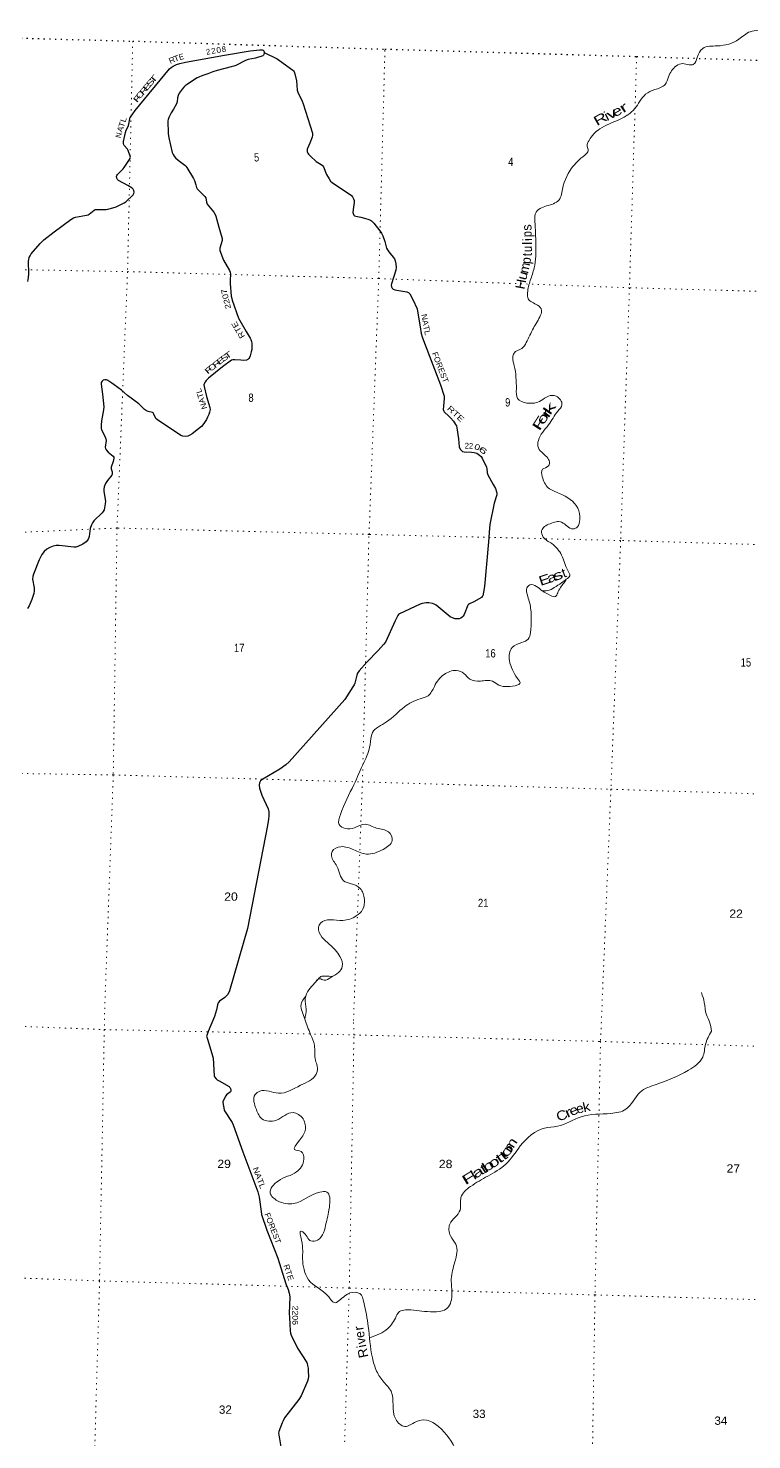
# Model space of a CAD drawing. Header units: feet. Extents: x -751810 to -497223, y -177792 to 12311.
# Drawn here: x -683645 to -668359, y -44587 to -14780 of the extents above; entities that cross this region are included whole.
import ezdxf
from ezdxf.enums import TextEntityAlignment as Align

# ---------------------------------------------------------------- set-up
doc = ezdxf.new("R2010")
doc.units = ezdxf.units.FT
doc.header["$LTSCALE"] = 80
doc.linetypes.add('DOTTED', pattern=[1.5, 0.3, -1.2])
for name, color, linetype, lineweight in [('29', 7, 'Continuous', 25), ('39', 7, 'Continuous', 13), ('6', 7, 'DOTTED', 25), ('7', 7, 'DOTTED', 13)]:
    doc.layers.add(name, color=color, linetype=linetype, lineweight=lineweight)
doc.layers.add('30', color=7, linetype='Continuous')
doc.layers.add('41', color=7, linetype='Continuous')

msp = doc.modelspace()

# ---------------------------------------------------------------- linework, layer by layer
at = {"layer": '29'}
for points in [[(-683654.44, -20127.46), (-683638.63, -20042.43), (-683635.59, -19966.79), (-683639.65, -19702.29), (-683634.68, -19662.77), (-683624.8, -19619.27), (-683607.01, -19583.68), (-683580.65, -19543.82), (-683395.56, -19324.64), (-683312.78, -19251.36), (-683098.81, -19081.48), (-682743.45, -18818.43), (-682688.12, -18782.84), (-682647.58, -18768.45), (-682413.52, -18731.35), (-682380.83, -18721.54), (-682355.14, -18705.73), (-682250.41, -18620.7), (-682233.17, -18610.54), (-682187.17, -18604.88), (-682042.39, -18610.21), (-681999.44, -18608.83), (-681963.87, -18602.9), (-681859.14, -18575.22), (-681787.54, -18549.7), (-681705, -18509.96), (-681620.03, -18466.46), (-681583.53, -18443.62), (-681430.65, -18301.96), (-681411.55, -18270.7), (-681405.62, -18239.06), (-681411.55, -18203.47), (-681428.86, -18175.83), (-681451.07, -18157.99), (-681541.04, -18100.39), (-681736.71, -17996.42), (-681757.37, -17976.07), (-681773.18, -17948.39), (-681777.13, -17912.8), (-681773.18, -17891.04), (-681758.92, -17867.57), (-681642.75, -17750.65), (-681620.03, -17723.5), (-681493.56, -17533.15), (-681488.13, -17518.32), (-681485.66, -17503.48), (-681488.16, -17479.07), (-681535.56, -17359.14), (-681550.08, -17335.02), (-681615.09, -17258.29), (-681624.48, -17241.48), (-681630.84, -17216.44), (-681633.37, -17194.03), (-681632.38, -17169.31), (-681591.67, -16983.27), (-681574.09, -16934.99), (-681535.52, -16852.76), (-681520.74, -16806.46), (-681500.54, -16691.56), (-681497.02, -16673.97), (-681487.14, -16656.18), (-681382.81, -16516.81), (-680659.57, -15641.06), (-680624, -15612.03), (-680585.05, -15584.42), (-680511.36, -15548.75), (-680442.77, -15525.1), (-680321.88, -15496.89), (-679498.11, -15349.17), (-678957.23, -15259.12), (-678753.68, -15235.14), (-678703.8, -15236.4), (-678681.58, -15241.29), (-678665.26, -15260.13), (-678661.02, -15291.98)], [(-678661.02, -15291.98), (-678666.26, -15335.27), (-678677.12, -15351.09), (-678689.33, -15365.24), (-678841.38, -15412.79), (-679001.2, -15444.03), (-679053.79, -15464.55), (-679262.05, -15566.63), (-679301.57, -15580.47), (-679361.03, -15597.6), (-679650.53, -15675.11), (-679743.24, -15703.06), (-679851.32, -15741.23), (-679978.39, -15786.11), (-680043.61, -15813.8), (-680076.86, -15828.65), (-680114.75, -15851.37), (-680290.62, -15966.06), (-680330.14, -15993.74), (-680359.83, -16022.52), (-680396.34, -16066.9), (-680453.65, -16153.91), (-680477.37, -16197.41), (-680493.11, -16246.88), (-680497.13, -16335.83), (-680511.02, -16374.53), (-680576.86, -16486.76)], [(-678661.02, -15291.98), (-678383.85, -15426.17), (-678334.75, -15459.92), (-678055.82, -15663.46), (-678038.03, -15683.23), (-678028.77, -15701.37), (-678012.34, -15746.51), (-677980.33, -15893.08), (-677961.96, -16090.58), (-677951.35, -16130.28), (-677855.24, -16321.94), (-677836.27, -16376.06), (-677640.84, -16996.24), (-677639.39, -17038.87), (-677644.79, -17079.29), (-677692.62, -17205.52), (-677749.53, -17332.4), (-677755.45, -17364.04), (-677752.4, -17390.01), (-677739.64, -17419.41), (-677723.84, -17439.18), (-677682.83, -17480.21), (-677559.81, -17596.03), (-677453.11, -17656.7), (-677431.7, -17675.96), (-677407.66, -17710.09), (-677343.14, -17868.87), (-677290.07, -17963.2), (-677258.46, -18006.7), (-677223.76, -18038.66), (-677044.57, -18156.16), (-676844.35, -18293.27)], [(-680576.86, -16486.76), (-680625.34, -16569.41), (-680675.97, -16662.1), (-680691.78, -16707.58), (-680698.62, -16735.47), (-680685.85, -17004.19), (-680673.38, -17096.74), (-680600.89, -17407.57), (-680585.45, -17443.85), (-680565.32, -17480.74), (-680535.67, -17514.35), (-680480.62, -17563.14), (-680337.36, -17673.56), (-680318.3, -17696.27), (-680296.57, -17720), (-680153.08, -17955.45), (-680133.54, -17996.84), (-680107.11, -18084.22)], [(-680107.11, -18084.22), (-680088.54, -18145.64), (-680073.28, -18174.81), (-680064.38, -18188.65), (-679915.41, -18331.05), (-679893.45, -18364.64), (-679875.67, -18455.6), (-679862.18, -18496.87), (-679723.51, -18665.2), (-679698.04, -18714.07), (-679683.99, -18750.23), (-679617.74, -18980.84), (-679548.63, -19218.87), (-679546.65, -19242.6), (-679547.82, -19259.32), (-679594.08, -19424.52), (-679598.03, -19450.23), (-679594.53, -19476.24), (-679522.32, -19678.68), (-679391.54, -19897.12), (-679379.4, -19933.29), (-679373.75, -19970.28), (-679381.66, -20102.77), (-679380.45, -20167.6), (-679354.98, -20438.93), (-679343.13, -20488.37), (-679334.84, -20519.46), (-679199.86, -20899.67), (-679175.28, -20954.83), (-679039.59, -21183.2), (-678956.82, -21326.53)], [(-676844.35, -18293.27), (-676818.31, -18311.11), (-676791.11, -18342.86), (-676773.32, -18380.43), (-676757.51, -18419.98), (-676756.51, -18459.16), (-676783.05, -18606.58), (-676784.19, -18669.14), (-676780.24, -18694.85), (-676768.38, -18724.51), (-676752.93, -18739.67), (-676722.93, -18752.19), (-676619.35, -18771.69), (-676543.11, -18791.74), (-676448.25, -18819.42), (-676416.63, -18833.26), (-676390.8, -18850.6), (-676341.54, -18898.52), (-676216.27, -19056.08), (-676182.46, -19110.11), (-676156.77, -19165.48), (-676108.67, -19283.61), (-676073.78, -19426.5), (-676057.81, -19461.38), (-676030.3, -19501.64), (-675908.88, -19650.08), (-675891.97, -19693.45), (-675881.1, -19752.77), (-675875.18, -19833.85), (-675881.96, -19889.22), (-675972.01, -20177.92), (-675975.82, -20204.88), (-675972.01, -20243.17), (-675958.17, -20266.9), (-675948.29, -20274.81), (-675932.48, -20288.65), (-675898.47, -20303.32), (-675646.82, -20348.87), (-675632.11, -20351.94), (-675614.33, -20363.8), (-675586.66, -20391.49), (-675523.13, -20508.78), (-675430.55, -20703.92), (-675418.08, -20754.26), (-675367.8, -21084.23), (-675342.61, -21225.96), (-675324.83, -21297.15), (-675296.3, -21376.77), (-674932.97, -22312.92), (-674859.72, -22547.44), (-674854.5, -22598.3), (-674874.2, -22761.31), (-674876.23, -22831.64), (-674868.33, -22867.23), (-674855.76, -22882.04), (-674762.64, -22968.89)], [(-678956.82, -21326.53), (-678942.97, -21350.52), (-678925.49, -21394.89), (-678918.27, -21437.52), (-678920.24, -21500.8), (-678924.2, -21562.1), (-678934.02, -21610.95), (-678955.81, -21700.52), (-678967.67, -21736.11), (-678981.5, -21757.86), (-679003.29, -21777.13), (-679036.83, -21789.5), (-679088.21, -21793.45), (-679156.32, -21790.6), (-679277.92, -21779.61), (-679320.65, -21779.7), (-679351.04, -21791.48), (-679537.97, -21927.45), (-679834.36, -22166.98), (-679885.58, -22216.61), (-679901.39, -22238.37), (-679927.08, -22289.78), (-679934.98, -22313.51), (-679930.08, -22344.39), (-679876.35, -22560.3), (-679806.94, -22788.69), (-679803.57, -22833.56), (-679815.43, -22886.95), (-679831.24, -22940.34), (-679855.29, -22993.55), (-679880.64, -23041.19), (-679937.95, -23128.19), (-679987.35, -23187.51), (-680047.54, -23242.19), (-680180.03, -23345.71), (-680230.2, -23372.94), (-680272.91, -23391.19), (-680330.21, -23399.1), (-680379.62, -23395.14), (-680423.11, -23377.22), (-680598.35, -23261.84), (-680910.21, -23057), (-680948.59, -23023.08), (-680991.23, -22928.47), (-681007.04, -22904.74), (-681023.03, -22894.68), (-681109.8, -22877.06), (-681144.57, -22863.02), (-681188.84, -22833.56), (-681308.69, -22711.93), (-681548.39, -22536.55), (-681675.48, -22422.61), (-681826.27, -22311.68)], [(-681826.27, -22311.68), (-681879.78, -22272.31), (-681962.5, -22216.6), (-681994.12, -22204.74), (-682026.26, -22201.86), (-682059.33, -22214.63), (-682083.04, -22234.4), (-682100.83, -22262.09), (-682105.52, -22299.64), (-682077.57, -22504.77), (-682049.45, -22778.19), (-682053.55, -22839.96), (-682096.72, -23073.02), (-682107.75, -23165.76), (-682105.77, -23223.1), (-682098.39, -23261.24), (-682046.87, -23350.9), (-682016.85, -23412.93), (-682003.02, -23452.48), (-682000.7, -23484.46), (-682017.15, -23630.18), (-682013.89, -23658.13), (-682000.06, -23685.81), (-681956.02, -23734.15), (-681850.16, -23819.42), (-681839.99, -23836.09), (-681836.04, -23855.87), (-681847.4, -23927.66), (-681890.39, -24049.65), (-681892.37, -24065.47), (-681892.3, -24084.55), (-681874.58, -24146.55), (-681871.12, -24181.32), (-681872.6, -24197.96), (-681880.51, -24215.76), (-681969.94, -24328.59), (-682012.91, -24395.7), (-682038.6, -24464.91), (-682047.73, -24510.54), (-682048.48, -24559.82), (-682015.21, -24763.87), (-682017.86, -24822.82), (-682023.78, -24862.37), (-682043.55, -24947.4), (-682061.33, -24986.94), (-682080.94, -25012.27), (-682259.94, -25184.68), (-682290.16, -25224.36), (-682311.32, -25267.73), (-682337.92, -25343.11), (-682355.79, -25512.94), (-682370.4, -25554.45), (-682394.31, -25594.01), (-682418.03, -25623.67), (-682494.58, -25676.93), (-682597.85, -25726.49), (-682639.35, -25740.33), (-682679.21, -25739.53), (-682992.1, -25702.77), (-683057.74, -25706.23), (-683120.54, -25716.61), (-683189.71, -25744.29), (-683252.94, -25781.86), (-683308.44, -25828.95), (-683355.7, -25890.62), (-683412.12, -26004.12), (-683536.52, -26307.86), (-683551.27, -26356.49), (-683554.3, -26416.61), (-683522.34, -26595.69), (-683517.75, -26659.83), (-683525.66, -26717.18), (-683568.07, -26846.7), (-683624.46, -26974.24), (-683662.01, -27031.58)], [(-674762.64, -22968.89), (-674724.9, -23004.1), (-674662.81, -23078.81), (-674615.39, -23148.02), (-674599.58, -23177.68), (-674588.73, -23216.46), (-674553.6, -23449.84), (-674542.74, -23622.41), (-674522.51, -23666.12), (-674500.78, -23691.83), (-674469.16, -23715.56), (-674433.41, -23725.81), (-674276.92, -23730.47), (-674224.12, -23739.28), (-674170.76, -23757.08), (-674113.46, -23792.67), (-674079.01, -23826.49), (-674056.15, -23859.91), (-673962.28, -24049.74), (-673954.14, -24080.57), (-673948.45, -24168.39), (-673935.99, -24211.3), (-673819.59, -24413.05), (-673776.52, -24500.59), (-673748.86, -24571.78), (-673745.01, -24603.54), (-673747.87, -24631.11), (-673799.32, -24806.22), (-673891.14, -25257.95), (-673903.6, -25333.87), (-673920.5, -25627.79), (-674003.05, -26566.69), (-674024.53, -26689.61), (-674042.31, -26762.77), (-674052.19, -26782.55), (-674070.3, -26799.02), (-674231.76, -26892.36), (-674324.9, -26934.81), (-674344.66, -26948.65), (-674358.5, -26966.7), (-674432.64, -27160.77), (-674457.3, -27197.8), (-674477.06, -27219.56), (-674506.7, -27239.33), (-674539.8, -27251.72), (-674589.7, -27255.15), (-674627.25, -27251.19), (-674682.58, -27233.4), (-674729.25, -27208.02), (-675027.03, -26960.81), (-675066.93, -26940.75), (-675106.45, -26926.91), (-675178.3, -26916.25), (-675236.88, -26915.04), (-675282.33, -26919), (-675321.85, -26926.91), (-675363.84, -26942.77), (-675801.66, -27144.04), (-675822.8, -27162.22), (-675834.65, -27180.02), (-675892.58, -27295.56), (-676098.83, -27742.07), (-676136.01, -27795), (-676248.72, -27917.86), (-676491.12, -28165.01), (-676653.75, -28346.7), (-676689.32, -28402.06), (-676706.29, -28441.01), (-676746.63, -28609.69), (-676760.46, -28645.29), (-676784.05, -28689.05), (-676954.72, -28954.36), (-678133.05, -30271.22), (-678203.03, -30337.95), (-678332.43, -30423.51), (-678689.15, -30634.56), (-678736.58, -30674.11), (-678760.29, -30713.66), (-678766.51, -30767.1), (-678760.29, -30828.35), (-678706.58, -30977.18), (-678574.54, -31267.33), (-678564.49, -31325.91), (-678558.73, -31413.66), (-678566.63, -31480.89), (-678590.35, -31619.31), (-679014.35, -33790.08), (-679395.4, -35104.64), (-679430.2, -35182.61), (-679490.03, -35246.03), (-679604.1, -35324.99), (-679634.15, -35363.91), (-679647.57, -35404.08), (-679668.54, -35505.09), (-679709.82, -35646.07)], [(-679709.82, -35646.07), (-679845.86, -35965.28), (-679873.44, -36048.05), (-679875.73, -36064.15), (-679873.43, -36084.84), (-679851.66, -36151.98), (-679749.33, -36482.59), (-679739.92, -36530.88), (-679717.15, -36898.73), (-679706.93, -36922.81), (-679675.79, -36965.41), (-679666.59, -36974.61), (-679652.81, -36983.8), (-679614.01, -37010.5), (-679401.98, -37130.78), (-679390.82, -37140.14), (-679383.93, -37147.04), (-679379.33, -37152.79), (-679372.44, -37170.03), (-679363.25, -37202.22), (-679363.24, -37214.87), (-679365.54, -37226.33), (-679373.58, -37237.86), (-679458.61, -37304.54), (-679473.59, -37322.38), (-679526.41, -37428.69), (-679533.3, -37450.53), (-679533.18, -37462.35), (-679504.58, -37622.97), (-679495.99, -37642.07), (-679337.96, -37887.37), (-679316.66, -37933.4), (-679112.17, -38508.17), (-678795.63, -39351.95), (-678765.82, -39461), (-678724.38, -39770.4), (-678713.87, -39829.61), (-678602.27, -40160.42), (-678374.29, -40750.11), (-678204.7, -41293.5), (-678152.15, -41414.3), (-678129.17, -41490.17), (-678119.98, -41566.05), (-678131.47, -41920.12), (-678127.93, -42005.65), (-678108.48, -42285.68), (-678101.59, -42333.96), (-678088.15, -42377.8), (-677958.36, -42653.22), (-677761.47, -42952.44), (-677749.99, -42977.72), (-677741.66, -43016.09), (-677731.6, -43071.99), (-677731.6, -43131.77), (-677727.01, -43253.62), (-677731.6, -43299.61), (-677748.43, -43346.4), (-677878.68, -43658.28), (-677927.96, -43734.23), (-678228, -44127.31), (-678262.38, -44184.27), (-678278.55, -44226.17), (-678347.5, -44414.7), (-678354.39, -44456.09), (-678354.28, -44485.29), (-678290.04, -44863.04)]]:
    msp.add_lwpolyline(points, dxfattribs=at)
at = {"layer": '39'}
for points in [[(-653117.29, -9671.44), (-653381.34, -9888.51), (-653696.9, -10110.38), (-654036.23, -10381.92), (-654313.01, -10463.85), (-654654.75, -10622.36), (-654954.98, -10806.4), (-655228.84, -10797.66), (-656012.83, -10605.24), (-656417.52, -10527.78), (-656680.86, -10442.73), (-656854.75, -10459.37), (-657029.69, -10383.19), (-657208.13, -10290.77), (-657806.4, -10215.2), (-658052.06, -10332.41), (-658243.3, -10324.29), (-659029.16, -10252.81), (-659343.49, -10311.36), (-659631.77, -10437.29), (-660015.35, -10455.3), (-660474.53, -10567.71), (-660673.75, -10744.89), (-660917.79, -10936.78), (-661110.12, -11275.53), (-661557.92, -11723.12), (-661838.72, -11867.44), (-662063.41, -11959.1), (-662333.49, -12396.22), (-662543.61, -12724.32), (-662755.05, -12842.62), (-663063.65, -13099.01), (-663418.97, -13240.95), (-664142.33, -13482.08), (-664228.52, -13592.28), (-664411.18, -13755.87), (-664800.79, -13898.74), (-665170.6, -13927.27), (-665459.53, -13948.3), (-665613.93, -14048.25), (-665852.71, -14076.94), (-666009, -14110.27), (-666359.32, -14034.55), (-666587.65, -14051.46), (-666746.98, -14242.02), (-666960.17, -14414.72), (-667467.29, -14638.55), (-667713.67, -14777.92), (-668032.22, -14842.38), (-668395.4, -14852.98), (-668632.42, -15014.83), (-669088.42, -15153.56), (-669396.51, -15206.25), (-669511.48, -15396.21), (-669594.88, -15544.82), (-669683.87, -15554.08), (-669818.01, -15525.59), (-669952.67, -15575.75), (-670117.26, -15804.46), (-670187.02, -15967.62), (-670408.26, -16077.54), (-670600.86, -16174.26), (-670834.5, -16481.44), (-671139.93, -16701.62), (-671571.89, -16907.68), (-671797.35, -17148.57), (-671833.72, -17276.49), (-671814.42, -17365.85), (-671887.95, -17458.3), (-672164.99, -17735.86), (-672374.97, -18247.5), (-672411.47, -18379.46), (-672517.22, -18470.88), (-672798.62, -18570.81), (-672914.5, -18663.92), (-672938.91, -18858.78), (-672920.38, -19347.47), (-672956.48, -19842.48), (-673037.47, -20104.11), (-673096.38, -20368.47), (-673084.29, -20493.9), (-672883.04, -20629.41), (-672799.76, -20734.93), (-672821.26, -20839.12), (-672973.25, -21114.62), (-673122.06, -21416.45), (-673216.83, -21542.5), (-673381.23, -21640.12), (-673406.43, -21734.11), (-673375.76, -21908.54), (-673330.99, -22396.05)], [(-673330.99, -22396.05), (-673305.32, -22600.58), (-673108.82, -22695.6), (-672810.86, -22644.6), (-672656.65, -22550.69), (-672489.32, -22549.98), (-672370.18, -22731.27), (-672455.14, -22865.71), (-672653.97, -23155.85), (-672868.12, -23483.83), (-672867.2, -23643.19), (-672766.25, -23763.4), (-672631.78, -23969.38), (-672655.69, -24023.07), (-672778.91, -24093.77), (-672785.79, -24244.82), (-672658.46, -24484.86), (-672420.45, -24605.4), (-672037.25, -24912.11), (-671992.68, -25155.56), (-672042.04, -25311.3), (-672136.1, -25352.67), (-672375.47, -25211.92), (-672620.36, -25242.42), (-672798.54, -25392.04), (-672764.56, -25526.24), (-672583.52, -25663.12), (-672377.79, -25909.7), (-672244.93, -26228.58), (-672204.2, -26340.81), (-672277.21, -26417.14)], [(-672785.04, -26663.13), (-672906.91, -26566.46), (-673049.04, -26535.71), (-673109.38, -26594.29), (-673091.12, -26778.41), (-673027.58, -27058.77), (-673017.83, -27256.74), (-673033.15, -27544.67), (-673081.79, -27678.25), (-673217.29, -27754.61), (-673418.14, -27857.11), (-673479.45, -28133.49), (-673413.12, -28327.21), (-673310.22, -28512.02), (-673259.29, -28620.54), (-673302.48, -28647.4), (-673523.34, -28682.71), (-673699.83, -28654.89), (-673836.11, -28567.84), (-674092.05, -28565.73), (-674316.48, -28524.27), (-674439.65, -28405.38), (-674598.92, -28343.82), (-674859.6, -28426.26), (-675065.24, -28677.87), (-675196.65, -28877.38), (-675368.07, -28942.5), (-675698.05, -29111.48), (-676077.19, -29430.15), (-676372.68, -29654.68), (-676423.34, -29913.25), (-676547.78, -30272.32), (-676769.01, -30757.39), (-677051.29, -31385.73), (-677074.21, -31596.77), (-676949.88, -31679.4), (-676751.82, -31663.54), (-676523.69, -31590.14), (-676284.45, -31672.4), (-676033, -31751.02), (-675958.16, -31930.9), (-676147.7, -32120.49), (-676499.57, -32218.17), (-676766.87, -32130.98), (-677038.86, -32063.81), (-677225.54, -32164.75), (-677238.59, -32257.11), (-677124.65, -32474.54), (-676981.34, -32781.65), (-676822.19, -32847.24), (-676631.79, -32944.08), (-676542.53, -33176.86), (-676579.68, -33391.48), (-676715.05, -33526.33), (-676998.26, -33620.15), (-677473.88, -33679.6), (-677514.93, -33765.01), (-677438.99, -33973.16), (-677282.63, -34125.39), (-677059.1, -34382.62), (-677011.54, -34595.92), (-677090.2, -34722.49), (-677250.7, -34824.26), (-677395.62, -34880.15), (-677487.47, -34853.01), (-677597.31, -34946.32), (-677714.62, -35083.76), (-677793.15, -35268.83), (-677776.12, -35491.23), (-677802.16, -35706.82)], [(-672276.96, -26416.87), (-672378.41, -26492.57), (-672530.8, -26592.58), (-672673.9, -26654.58), (-672785.04, -26663.13)], [(-672782.68, -26662.95), (-672612.7, -26757.37), (-672504.61, -26780.99), (-672459.8, -26703.76), (-672332.16, -26496.06), (-672277.21, -26417.14)], [(-677216.62, -34806.53), (-677362.63, -34794.47), (-677461.82, -34807.44), (-677542.73, -34892.38)], [(-669211.98, -35960.16), (-669250.12, -35763.35), (-669315.86, -35614.02), (-669361.8, -35350.35), (-669421.7, -35144.73)], [(-677782.94, -35218.88), (-677882.01, -35399.11), (-677858.42, -35543.06), (-677802.12, -35706.46)], [(-677802.17, -35706.78), (-677679.88, -36028.37), (-677599.67, -36256.26), (-677576.48, -36577.33), (-677537.49, -36695.28), (-677562.55, -36869.93), (-677893.37, -37100.78), (-678359.43, -37269.5), (-678755.06, -37226.51), (-678851.71, -37296.44), (-678824.43, -37615.6), (-678707.08, -37812.26), (-678401.57, -37836.68), (-678050.59, -37676.92), (-677838.83, -37811.65), (-677795.36, -38056.69), (-677932.78, -38286.74), (-678018.16, -38457.74), (-677880.35, -38499.77), (-677820.52, -38664.64), (-677977.07, -38930.44), (-678367.26, -39123.39), (-678535.55, -39376.79), (-678376.97, -39540.31), (-678038.21, -39599.89), (-677485.46, -39356.94), (-677336.39, -39356.95), (-677277.61, -39630.62), (-677350.54, -40003.49), (-677536.15, -40371.29), (-677671.64, -40389.78), (-677843.56, -40199.7), (-677877.39, -40184.67), (-677872.59, -40372.23), (-677849.47, -40767.86), (-677724.83, -41206.56), (-677297.94, -41570.84), (-677180.45, -41690.92), (-676956.85, -41547.85), (-676731.15, -41473.37), (-676639.24, -41500.05), (-676553.76, -41683.75), (-676461.29, -42192.11), (-676375.2, -42855.48), (-676284.44, -43138.07), (-676133.84, -43369.9), (-675980.14, -43563.51), (-675879.93, -44154.71), (-675690.77, -44304.95), (-675456.45, -44210.55), (-675227.8, -44174.44), (-674977.8, -44310.21), (-674591.51, -44828.56), (-674480.28, -45242.71), (-674526.06, -45480.25), (-674531.92, -45646.39), (-674658.41, -45989.59), (-674746.78, -46337.86), (-674739.31, -46573.86), (-674802.02, -46797.87), (-674944.03, -46904.86), (-675198.45, -46926.17), (-675312.84, -47054.06), (-675300.13, -47318.41), (-675283.77, -47524.42), (-675372.82, -47610.68), (-675502.01, -47691.81), (-675611.5, -47860.14), (-675737.71, -48050.19), (-675798.29, -48270.23), (-676145.47, -48581.24), (-676478.59, -48822.09), (-676749.22, -48990.08), (-676960.29, -49117.36), (-677403.67, -49196.01), (-677468.45, -49278.89), (-677406.69, -49518.38), (-677362.52, -49809.79), (-677278, -50027.72), (-677310.88, -50194.1), (-677392.55, -50447.83), (-677423.34, -50682.79), (-677583.57, -50793.31), (-677915.1, -50977.78), (-678264.93, -51024.71), (-678558.81, -51016.73), (-679030.95, -50685.49), (-679240.35, -50681.81), (-679382.78, -50875.45), (-679457.36, -51163.63), (-679375.84, -51631.39)], [(-676428.07, -42431.75), (-676047.59, -42237.61), (-675869.13, -41980.46), (-675799.76, -41877.55), (-675678.02, -41846.59), (-675209.63, -41881.48), (-674763.62, -41780.73), (-674704.96, -41629.16), (-674706.65, -41187.76), (-674632.21, -40833.06), (-674611.49, -40454.74), (-674725.49, -40282.36), (-674738.71, -40036.13), (-674520.76, -39735.72), (-674503.22, -39470.17), (-674301.33, -39239.86), (-673936.58, -39020.02), (-673552.74, -38766.43), (-673249.88, -38383.68), (-672735.66, -38006.67), (-672466.63, -37967.62), (-671965.39, -37765.59), (-671334.93, -37696.06), (-671018.19, -37607.92), (-670718.02, -37249.28), (-670378.95, -37083.16), (-669695.73, -36785.3), (-669395.81, -36507.27), (-669335.83, -36236.83), (-669211.98, -35960.16)]]:
    msp.add_spline(points, degree=3, dxfattribs=at)
at = {"layer": '6'}
msp.add_lwpolyline([(-684398.83, -14973.49), (-681437.34, -15052.35), (-676108.53, -15221.68), (-670791.36, -15376.54), (-665484.55, -15541.17), (-660176.1, -15717.95), (-654873.68, -15894.54)], dxfattribs=at)
at = {"layer": '7'}
for points in [[(-681437.34, -15052.35), (-681546.62, -19920.29), (-681769.13, -25335.24), (-681848.61, -30548.87), (-682033.26, -35576.16)], [(-676772.58, -35734.1), (-676585.57, -30696.04), (-676445.31, -25470.15), (-676239.26, -20066.79), (-676108.53, -15221.68)], [(-670791.36, -15376.54), (-670943.37, -20259.32), (-671129.36, -25598.76), (-671334.85, -30850.91), (-671541.98, -35889.92)], [(-684546.95, -19866.26), (-681546.62, -19920.29), (-676239.26, -20066.79), (-670931.36, -20261.7), (-665615.89, -20406.43), (-660293.48, -20587.66), (-654999.66, -20782.14)], [(-655164.8, -26098.02), (-660453.01, -25917.82), (-665786.03, -25754.41), (-671129.36, -25598.76), (-676445.31, -25470.15), (-681769.13, -25335.24), (-684716.45, -25465.84)], [(-684868.9, -30502.02), (-681848.61, -30548.87), (-676585.57, -30696.04), (-671334.85, -30850.91), (-665943.55, -31018.1), (-660650.76, -31246.82)], [(-682033.26, -35576.16), (-682037.93, -35925.02), (-682138.57, -41232.73), (-682289.74, -46549.24), (-682531.11, -51853.41), (-682704.01, -57076.71), (-682857.35, -62408.43), (-683090.86, -68491.25)], [(-677543.46, -62512.73), (-677361.01, -57231.25), (-677207.8, -51991.34), (-677022.36, -46671.66), (-676861.87, -41383.59), (-676764.26, -36037.53), (-676772.58, -35734.1)], [(-685029.62, -35811.27), (-682037.93, -35925.02), (-676764.26, -36037.53), (-671575.75, -36176.1), (-666186.77, -36341.87), (-660823.42, -36486.85), (-655469.69, -36615.47), (-653899.24, -36678.92)], [(-671541.98, -35889.92), (-671553.63, -36176.65), (-671671.5, -41528.25), (-671756.43, -46850.46), (-671923.66, -52084.51), (-672092.41, -57350.63), (-672288.33, -63593.46)], [(-656988.28, -41919.88), (-660986.35, -41869.55), (-666246.19, -41688.89), (-671671.5, -41528.25), (-676861.87, -41383.59), (-682138.57, -41232.73), (-685190.34, -41121.26)]]:
    msp.add_lwpolyline(points, dxfattribs=at)

# ---------------------------------------------------------------- texts
at = {"layer": '30'}
for s, rotation, p in [('2', 10.166, (-679722.7, -15315.66)), ('8', 9.452, (-679503.05, -15282.67)), ('E', 16.135, (-680394.03, -15441.22)), ('2', 10.166, (-679833.68, -15334.87))]:
    msp.add_text(s, height=120, rotation=rotation, dxfattribs=at).set_placement(p, align=Align.CENTER)
for s, rotation, width, p in [('0', 10.166, 1.1, (-679610.58, -15299.52)), ('R', 23.893, 1.1, (-680585.58, -15508.1)), ('T', 20.033, 1.25, (-680493.87, -15472.25)), ('T', 50.448, 1.85, (-680952.05, -15889.54)), ('R', 50.448, 1.5, (-681160.24, -16137.39)), ('E', 50.448, 1.6, (-681087.71, -16049.54)), ('S', 50.448, 1.6, (-681018.48, -15965.72)), ('F', 50.448, 1.75, (-681294.67, -16298.69)), ('O', 50.448, 1.45, (-681236.26, -16223.08)), ('L', 72.029, 1.2, (-681577.13, -16727.05)), ('N', 77.657, 0.85, (-681676.87, -17052.78)), ('A', 69.992, 1.15, (-681643.17, -16931.99)), ('T', 72.296, 1.2, (-681610.37, -16832.73)), ('E', 38.944, 1.6, (-679541.4, -21843.42)), ('S', 36.032, 1.5, (-679465.05, -21787.29)), ('T', 36.032, 1.7, (-679388.41, -21732.45)), ('F', 41.097, 1.8, (-679790.81, -22037.95)), ('O', 38.944, 1.4, (-679720.43, -21984.14)), ('R', 38.944, 1.5, (-679628.03, -21911.06)), ('0', 341.155, 1.35, (-674177.35, -23682.49)), ('6', 319.373, 1.95, (-674075.68, -23740.97)), ('NATL', 290.563, 1.15, (-678821.57, -39077.47)), ('FOREST', 291.137, 1.05, (-678533.47, -40140.48)), ('RTE', 288.333, 1.1, (-678199.08, -41072.78)), ('2206', 269.37, 1.15, (-678063.66, -41958.83))]:
    msp.add_text(s, height=120, rotation=rotation, dxfattribs=dict(at, width=width)).set_placement(p, align=Align.CENTER)
for s, rotation, width, p in [('2207', 103.546, 1.2, (-679359.3, -20692.09)), ('NATL', 280.664, 1.1, (-675344.32, -20826.5)), ('RTE', 120.717, 1.2, (-679060.41, -21287.62)), ('FOREST', 291.212, 1.05, (-675117.86, -21643.07)), ('NATL', 107.974, 1.1, (-679860.49, -22803.92)), ('RTE', 316.995, 1.3, (-674806.67, -22823.93))]:
    msp.add_text(s, height=120, rotation=rotation, dxfattribs=dict(at, width=width)).set_placement(p)
msp.add_text('22', height=120, rotation=358.294, dxfattribs=at).set_placement((-674425.11, -23654.55))
at = {"layer": '41'}
for s, rotation, width, p in [('r', 33.508, 1.8, (-671013.21, -16534.75)), ('R', 29.303, 1.45, (-671510.27, -16781.36)), ('i', 27.768, 1.2, (-671381.9, -16726.2)), ('v', 27.768, 1.5, (-671275.96, -16668.32)), ('e', 27.452, 1.4, (-671164.01, -16617.48)), ('p', 91.84, 0.85, (-673009.62, -19125.17)), ('p', 85.151, 0.95, (-673028.5, -19693.89)), ('u', 88.619, 0.9, (-673002.73, -19443.81)), ('u', 75.251, 1.2, (-673106.98, -20026.68)), ('H', 79.356, 1.1, (-673142.54, -20201.82)), ('o', 56.309, 1.6, (-672699.5, -23074.43)), ('k', 55.654, 1.85, (-672550.73, -22863.81)), ('r', 55.501, 1.8, (-672614.56, -22961.05)), ('F', 57.407, 1.85, (-672767.7, -23174.84)), ('t', 20.73, 1.1, (-672294.4, -26372.8)), ('E', 18.264, 1.35, (-672707.38, -26520.38)), ('a', 20.578, 1.3, (-672554.28, -26469.07)), ('s', 22.578, 1.5, (-672418.36, -26419.82)), ('e', 21.548, 1.25, (-672087.64, -37720.24)), ('e', 13.776, 1.05, (-671968.35, -37685.99)), ('k', 12.874, 1.15, (-671830.31, -37655.23)), ('C', 23.486, 1.2, (-672333.95, -37828.21)), ('r', 25.049, 1.5, (-672195.94, -37763.91)), ('o', 47.418, 1.95, (-673461.54, -38549.4)), ('m', 57.015, 1.35, (-673377.47, -38413.98)), ('b', 32.545, 1.65, (-673879.24, -38884.88)), ('o', 32.545, 1.55, (-673758.03, -38810.33)), ('t', 35.357, 1.6, (-673635.91, -38724.49)), ('t', 37.357, 1.65, (-673546.04, -38659.25)), ('F', 31.196, 1.85, (-674284.08, -39138.91)), ('l', 31.196, 1.25, (-674190.38, -39082.92)), ('a', 30.959, 1.6, (-674099.93, -39020.33)), ('t', 30.959, 1.45, (-673975, -38949.35)), ('r', 99.258, 1.05, (-676565.21, -42218.55)), ('e', 99.258, 0.95, (-676543.67, -42350.64)), ('R', 101.591, 1.05, (-676477.12, -42736.92))]:
    msp.add_text(s, height=200, rotation=rotation, dxfattribs=dict(at, width=width)).set_placement(p, align=Align.CENTER)
for s, rotation, p in [('s', 92.503, (-673013.45, -18985.35)), ('l', 89.84, (-673000.11, -19322.92)), ('i', 91.84, (-672999.21, -19241.78)), ('t', 88.619, (-673005.57, -19561.9)), ('m', 77.616, (-673063.03, -19859.76)), ('i', 101.591, (-676505.59, -42590.83)), ('v', 99.258, (-676522.59, -42486.91))]:
    msp.add_text(s, height=200, rotation=rotation, dxfattribs=at).set_placement(p, align=Align.CENTER)
at = {"layer": '7'}
for s, width, p in [('5', 0.85, (-678875.94, -17594.03)), ('4', 0.85, (-673505.23, -17686.26)), ('8', 0.85, (-678994.08, -22669.69)), ('9', 0.85, (-673570.62, -22767.24)), ('17', 0.85, (-679298.87, -27953.7)), ('16', 0.85, (-673990.74, -28067.44)), ('15', 0.85, (-668593.42, -28259.33)), ('20', 1.1, (-679504.61, -33204.69)), ('21', 0.85, (-674143.97, -33338.95)), ('22', 1.1, (-668833.71, -33565.49)), ('29', 1.1, (-679650.05, -38848.18)), ('28', 1.1, (-674970.04, -38850.35)), ('27', 1.1, (-668891.88, -38945.05)), ('32', 1.05, (-679616.76, -44038.57)), ('33', 1.05, (-674255.71, -44127.12)), ('34', 1.05, (-669148.65, -44271))]:
    msp.add_text(s, height=175, dxfattribs=dict(at, width=width)).set_placement(p)

doc.saveas('drawing.dxf')
